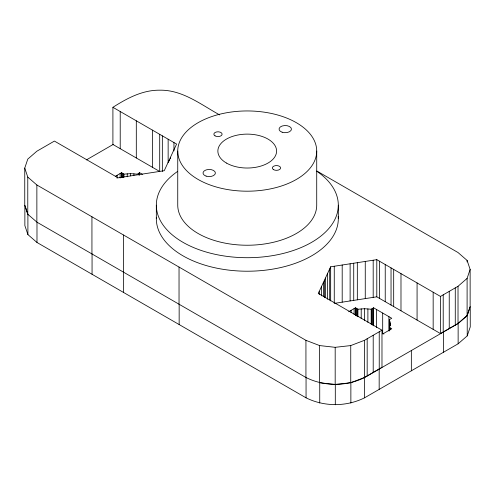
<?xml version="1.0" encoding="UTF-8"?>
<svg xmlns="http://www.w3.org/2000/svg" width="495" height="495" viewBox="0 0 495 495"><rect width="100%" height="100%" fill="white"/><g stroke="black" fill="none" stroke-linecap="round" stroke-linejoin="round"><path stroke-width="0.74" d="M348.672 311.751L355.484 307.816L357.91 309.22L364.549 308.719L371.188 309.22L373.62 307.816L391.749 318.285L389.318 319.69L390.19 323.52L389.318 327.35L391.749 328.754L382.685 333.989M467.224 335.888L467.224 315.624L470.25 306.634L470.25 326.904L467.224 335.888L458.135 343.79L364.549 397.825C346.358 406.865 324.244 406.865 306.052 397.825L36.983 242.476L36.983 222.206L27.776 214.242L24.75 205.252L24.75 168.096L27.776 159.112L36.865 151.21L54.413 141.075L118.095 177.841L164.229 170.707L176.591 144.07L112.909 107.304L112.909 144.466L159.706 171.48L159.706 134.324M334.985 303.287L376.794 296.821L440.47 333.581L458.017 323.452L467.101 315.556L467.101 278.394L470.132 269.41L467.101 260.42L458.017 252.524L316.831 171.01M467.101 315.556L470.132 306.566L470.132 269.41M467.101 278.394L458.017 286.296L440.47 296.425L376.794 259.658L330.66 266.799L318.297 293.43L381.979 330.196L381.979 367.352L364.425 377.487L350.745 382.734L335.183 384.479L319.615 382.734L319.615 345.572L305.935 340.331L36.865 184.981L27.776 177.08L24.75 168.096M305.935 340.331L305.935 377.487C324.145 386.595 346.321 386.62 364.549 377.555L458.135 323.52L467.224 315.624M112.909 107.304C127.079 98.307 142.436 90.01 159.699 90.183C182.401 89.762 200.753 104.47 219.644 114.902M86.402 159.904L113.324 144.361M115.304 176.319L121.51 172.73L123.936 174.135L130.575 173.634L137.214 174.135L139.639 172.736L142.473 174.37M319.615 345.572L335.183 347.323L350.745 345.572L364.425 340.331L381.979 330.196M383.928 334.038L382.685 333.321L382.685 313.05M27.899 234.581L27.899 214.31L24.868 205.326L24.868 225.59L27.899 234.581L36.983 242.476M467.101 260.42L467.101 261.942M458.135 323.52L458.135 343.79M458.017 286.296L458.017 323.452M455.276 287.88L455.276 325.036M449.243 291.357L449.243 328.519M443.514 331.966L443.514 352.236M443.211 294.841L443.211 332.003M440.47 296.425L440.47 333.581M433.162 292.205L433.162 329.361M417.075 282.917L417.075 320.073M411.345 350.54L411.345 370.805M400.987 273.63L400.987 310.786M393.68 269.41L393.68 306.566M391.038 267.888L391.038 305.044M390.536 328.055L390.536 329.552M390.19 323.52L390.19 325.772M389.967 321.589L389.967 326.094M389.701 327.572L389.701 330.573M389.318 319.69L389.318 330.951M388.915 316.651L388.915 330.914M385.234 264.534L385.234 301.69M379.43 261.181L379.43 298.343M379.238 331.78L379.238 368.936M379.17 369.115L379.17 389.379M376.794 259.658L376.794 296.821M376.447 309.455L376.447 327.467M373.62 307.816L373.62 325.834M373.187 260.215L373.187 297.377M373.236 308.038L373.236 325.302M373.205 335.264L373.205 372.419M372.401 308.521L372.401 325.036M371.566 309.004L371.566 324.763M371.188 309.22L371.188 324.231M367.89 308.843L367.89 322.356M367.172 338.747L367.172 375.903M365.261 261.447L365.261 298.603M364.549 308.719L364.549 320.729M364.549 377.555L364.549 397.825M364.425 340.331L364.425 377.487M361.208 308.843L361.208 318.601M357.91 309.22L357.91 316.726M357.532 308.998L357.532 316.503M357.328 262.672L357.328 299.828M356.697 308.515L356.697 316.027M355.862 308.038L355.862 315.544M355.484 307.816L355.484 315.327M354.111 308.608L354.111 314.616M353.727 263.229L353.727 300.385M351.091 310.353L351.091 312.605M350.868 382.802L350.868 403.066M350.745 345.572L350.745 382.734M350.12 263.786L350.12 300.941M342.193 265.011L342.193 302.173M338.314 205.171L338.314 218.685M335.301 384.547L335.301 404.817M335.183 347.323L335.183 384.479M334.261 266.242L334.261 303.398M330.66 266.799L330.66 300.923M329.695 268.878L329.695 299.97M327.572 273.457L327.572 299.24M325.444 278.035L325.444 297.749M324.479 280.114L324.479 297.557M323.513 282.193L323.513 296.604M321.391 286.772L321.391 295.874M319.733 382.802L319.733 403.066M319.263 291.351L319.263 294.383M316.72 151.068A69.486 40.12 0 0 1 212.485 185.817A69.486 40.12 0 0 1 212.485 116.325A69.486 40.12 0 0 1 316.72 151.068L316.72 205.122A69.486 40.12 0 0 1 247.228 245.235A69.486 40.12 0 0 1 177.742 205.122L177.742 151.068M306.052 397.825L306.052 377.555L36.865 222.137L36.865 184.981M179.153 304.289L179.153 324.559M179.035 267.065L179.035 304.221M173.949 142.548L173.949 150.888M170.41 157.391L170.41 158.907M169.445 159.47L169.445 160.986M168.145 139.2L168.145 162.707M162.341 135.847L162.341 171.487M156.327 205.171L156.327 218.685M152.392 130.105L152.392 167.261M139.639 172.736L139.639 174.983M139.262 172.953L139.262 175.205M138.427 173.436L138.427 174.939M136.304 120.817L136.304 157.973M133.916 173.757L133.916 175.261M130.575 173.634L130.575 175.886M127.234 173.757L127.234 176.758M123.936 174.135L123.936 177.136M123.632 272.238L123.632 292.508M123.558 173.912L123.558 177.668M123.515 235.007L123.515 272.17M122.723 173.436L122.723 177.185M121.888 172.953L121.888 177.458M121.51 172.73L121.51 177.235M120.217 111.53L120.217 148.686M120.136 173.528L120.136 178.033M117.117 175.273L117.117 178.274M92.058 254.003L92.058 274.273M91.94 216.779L91.94 253.935M27.776 177.08L27.776 214.242M317.017 171.394A90.993 52.538 0 0 1 309.771 243.379A90.993 52.538 0 0 1 184.87 243.379A90.993 52.538 0 0 1 177.625 171.394M338.24 216.525A90.993 52.538 0 0 1 247.946 271.217A90.993 52.538 0 0 1 156.358 217.249M206.106 176.121A6.206 3.583 0 0 0 215.412 173.021A6.206 3.583 0 0 0 206.106 169.921A6.206 3.583 0 0 0 206.106 176.121M215.059 135.871A4.133 2.388 0 0 0 221.977 134.801A4.133 2.388 0 0 0 216.915 131.88A4.133 2.388 0 0 0 215.059 135.871M273.556 169.643A4.133 2.388 0 0 0 280.473 168.572A4.133 2.388 0 0 0 275.406 165.652A4.133 2.388 0 0 0 273.556 169.643M226.463 163.059A29.366 16.954 0 0 0 275.597 155.461A29.366 16.954 0 0 0 239.629 134.696A29.366 16.954 0 0 0 226.463 163.059M282.15 132.221A6.206 3.583 0 0 0 291.456 129.121A6.206 3.583 0 0 0 282.15 126.015A6.206 3.583 0 0 0 282.15 132.221"/></g></svg>
